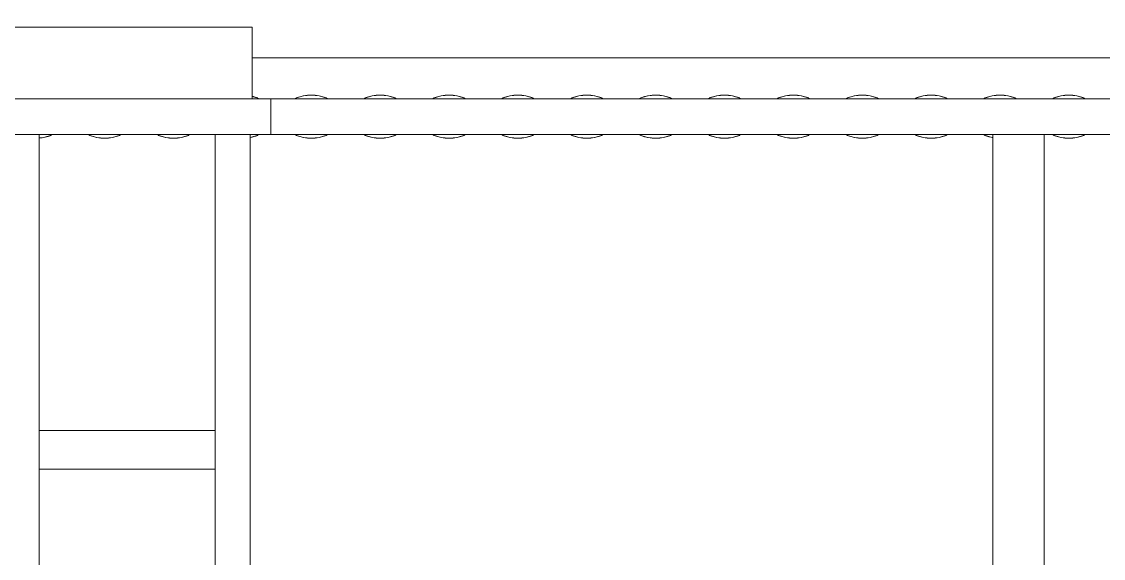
# Model space of a CAD drawing. Header units: centimetres. Extents: x -13467 to 3766, y -437 to 1921.
# Drawn here: x -4009.6 to -3858.8, y 119.9 to 194.7 of the extents above; entities that cross this region are included whole.
import ezdxf

# ---------------------------------------------------------------- set-up
doc = ezdxf.new("R2010")
doc.units = ezdxf.units.CM
doc.layers.add('M-EQPM', color=7, linetype='Continuous', lineweight=9)

# ---------------------------------------------------------------- blocks, each defined once
blk = doc.blocks.new('EQ-04-003 - EQ-04-003_dwg_Agrupar_512-1535238-Sección 1-2')
at = {"layer": 'M-EQPM', "color": 253, "true_color": 0x999999}
for p, q in [((-3426.09, 194), (-3469.68, 194)), ((-3469.68, 194), (-3469.68, 184)), ((-3469.68, 184), (-3469.68, 194)), ((-3426.09, 194), (-3469.68, 194)), ((-3469.68, 184), (-3469.68, 194)), ((-3426.09, 194), (-3426.09, 184)), ((-3426.09, 194), (-3426.09, 184))]:
    blk.add_line(p, q, dxfattribs=at)
at = {"layer": 'M-EQPM', "color": 253, "true_color": 0x999999, "flags": 128}
blk.add_lwpolyline([(-3469.68, 194), (-3426.09, 194), (-3426.09, 184)], dxfattribs=at)
blk = doc.blocks.new('EQ-04-003 - EQ-04-003_dwg_Agrupar_939-1535239-Sección 1-2')
at = {"layer": 'M-EQPM', "color": 251, "true_color": 0x666666}
for p, q in [((-3469.43, 234), (-3469.52, 234)), ((-3469.43, 234), (-3469.52, 234)), ((-3469.52, 234), (-3469.52, 194)), ((-3469.52, 234), (-3469.52, 194)), ((-3469.52, 194), (-3469.52, 234)), ((-3469.43, 234), (-3469.14, 234)), ((-3469.43, 234), (-3469.43, 194)), ((-3469.43, 234), (-3469.43, 194)), ((-3469.43, 194), (-3469.43, 234)), ((-3469.14, 234), (-3468.79, 234)), ((-3469.14, 234), (-3469.14, 194)), ((-3469.14, 234), (-3469.14, 194)), ((-3469.14, 194), (-3469.14, 234)), ((-3468.69, 234), (-3468.69, 194)), ((-3468.69, 234), (-3468.69, 194)), ((-3468.69, 194), (-3468.69, 234)), ((-3468.11, 234), (-3468.11, 194)), ((-3468.11, 234), (-3468.11, 194)), ((-3468.11, 194), (-3468.11, 234)), ((-3467.43, 234), (-3467.43, 194)), ((-3467.43, 234), (-3467.43, 194)), ((-3467.43, 194), (-3467.43, 234)), ((-3466.69, 234), (-3466.69, 194)), ((-3466.69, 234), (-3466.69, 194)), ((-3466.69, 194), (-3466.69, 234)), ((-3465.96, 234), (-3465.96, 194)), ((-3465.96, 234), (-3465.96, 194)), ((-3465.96, 194), (-3465.96, 234)), ((-3465.28, 234), (-3465.28, 194)), ((-3465.28, 234), (-3465.28, 194)), ((-3465.28, 194), (-3465.28, 234)), ((-3464.69, 234), (-3464.69, 194)), ((-3464.69, 234), (-3464.69, 194)), ((-3464.69, 194), (-3464.69, 234)), ((-3464.6, 234), (-3464.25, 234)), ((-3464.25, 234), (-3463.96, 234)), ((-3464.25, 234), (-3464.25, 194)), ((-3464.25, 234), (-3464.25, 194)), ((-3464.25, 194), (-3464.25, 234)), ((-3463.96, 234), (-3463.87, 234)), ((-3463.96, 234), (-3463.87, 234)), ((-3463.96, 234), (-3463.96, 194)), ((-3463.96, 234), (-3463.96, 194)), ((-3463.96, 194), (-3463.96, 234)), ((-3463.87, 234), (-3463.87, 194)), ((-3463.87, 234), (-3463.87, 194)), ((-3463.87, 194), (-3463.87, 234))]:
    blk.add_line(p, q, dxfattribs=at)
blk = doc.blocks.new('EQ-04-003 - EQ-04-003_dwg_Agrupar_511-1535240-Sección 1-2')
at = {"layer": 'M-EQPM', "color": 253, "true_color": 0x999999}
for p, q in [((-3464.6, 251), (-3468.79, 251)), ((-3468.79, 251), (-3468.79, 234)), ((-3464.6, 251), (-3468.79, 251)), ((-3468.79, 234), (-3468.79, 251)), ((-3464.6, 251), (-3464.6, 234)), ((-3464.6, 251), (-3464.6, 234)), ((-3464.6, 234), (-3468.79, 234)), ((-3466.69, 234), (-3468.79, 234)), ((-3464.6, 234), (-3466.69, 234))]:
    blk.add_line(p, q, dxfattribs=at)
at = {"layer": 'M-EQPM', "color": 253, "true_color": 0x999999, "flags": 128}
for points in [[(-3468.79, 251), (-3464.6, 251), (-3464.6, 234), (-3466.69, 234)], [(-3466.69, 234), (-3468.79, 234), (-3468.79, 251)]]:
    blk.add_lwpolyline(points, dxfattribs=at)
blk = doc.blocks.new('EQ-04-003 - EQ-04-003_dwg_Agrupar_506-1535241-Sección 1-2')
for name in ['EQ-04-003 - EQ-04-003_dwg_Agrupar_511-1535240-Sección 1-2', 'EQ-04-003 - EQ-04-003_dwg_Agrupar_939-1535239-Sección 1-2', 'EQ-04-003 - EQ-04-003_dwg_Agrupar_512-1535238-Sección 1-2']:
    blk.add_blockref(name, (0, 0))
blk = doc.blocks.new('EQ-04-003 - EQ-04-003_dwg_Agrupar_546-1535242-Sección 1-2')
at = {"layer": 'M-EQPM', "color": 136, "true_color": 0x007f7f}
for p, q in [((-3476.21, 179), (-3476.21, 184)), ((-3476.21, 184), (-3423.47, 184)), ((-3476.21, 179), (-3476.21, 184)), ((-3423.47, 184), (-3476.21, 184)), ((-3423.47, 179), (-3423.47, 184)), ((-3423.47, 184), (-3423.47, 179)), ((-3423.47, 179), (-3476.21, 179)), ((-3476.21, 179), (-3423.47, 179))]:
    blk.add_line(p, q, dxfattribs=at)
at = {"layer": 'M-EQPM', "color": 136, "true_color": 0x007f7f, "flags": 128}
blk.add_lwpolyline([(-3476.21, 184), (-3476.21, 179), (-3423.47, 179), (-3423.47, 184)], close=True, dxfattribs=at)
blk = doc.blocks.new('EQ-04-003 - EQ-04-003_dwg_Agrupar_982-1535243-Sección 1-2')
at = {"layer": 'M-EQPM', "color": 251, "true_color": 0x666666}
for p, q in [((-3455.77, 179), (-3460.65, 179)), ((-3460.65, 179), (-3460.65, 94)), ((-3460.65, 179), (-3460.65, 94)), ((-3455.77, 179), (-3460.65, 179)), ((-3455.77, 179), (-3455.77, 94)), ((-3455.77, 179), (-3455.77, 94)), ((-3460.65, 94), (-3455.77, 94)), ((-3460.65, 94), (-3455.77, 94))]:
    blk.add_line(p, q, dxfattribs=at)
at = {"layer": 'M-EQPM', "color": 251, "true_color": 0x666666, "flags": 128}
blk.add_lwpolyline([(-3460.65, 179), (-3460.65, 94), (-3455.77, 94), (-3455.77, 179)], close=True, dxfattribs=at)
blk = doc.blocks.new('EQ-04-003 - EQ-04-003_dwg_Agrupar_982-1535244-Sección 1-2')
at = {"layer": 'M-EQPM', "color": 251, "true_color": 0x666666}
for p, q in [((-3431.26, 137.74), (-3455.77, 137.74)), ((-3455.77, 137.74), (-3455.77, 132.34)), ((-3431.26, 137.74), (-3455.77, 137.74)), ((-3455.77, 137.74), (-3455.77, 132.34)), ((-3431.26, 132.34), (-3431.26, 137.74)), ((-3431.26, 132.34), (-3431.26, 137.74)), ((-3431.26, 132.34), (-3455.77, 132.34)), ((-3431.26, 132.34), (-3455.77, 132.34))]:
    blk.add_line(p, q, dxfattribs=at)
at = {"layer": 'M-EQPM', "color": 251, "true_color": 0x666666, "flags": 128}
blk.add_lwpolyline([(-3431.26, 137.74), (-3455.77, 137.74), (-3455.77, 132.34), (-3431.26, 132.34)], close=True, dxfattribs=at)
blk = doc.blocks.new('EQ-04-003 - EQ-04-003_dwg_Agrupar_590-1535245-Sección 1-2')
at = {"layer": 'M-EQPM', "color": 251, "true_color": 0x666666}
for p, q in [((-3426.38, 179), (-3431.26, 179)), ((-3431.26, 179), (-3431.26, 94)), ((-3431.26, 179), (-3431.26, 94)), ((-3426.38, 179), (-3431.26, 179)), ((-3426.38, 179), (-3426.38, 94)), ((-3426.38, 179), (-3426.38, 94)), ((-3431.26, 94), (-3426.38, 94)), ((-3431.26, 94), (-3426.38, 94))]:
    blk.add_line(p, q, dxfattribs=at)
at = {"layer": 'M-EQPM', "color": 251, "true_color": 0x666666, "flags": 128}
blk.add_lwpolyline([(-3431.26, 179), (-3431.26, 94), (-3426.38, 94), (-3426.38, 179)], close=True, dxfattribs=at)
blk = doc.blocks.new('EQ-04-003 - EQ-04-003_dwg_Agrupar_516-1535246-Sección 1-2')
for name in ['EQ-04-003 - EQ-04-003_dwg_Agrupar_982-1535243-Sección 1-2', 'EQ-04-003 - EQ-04-003_dwg_Agrupar_590-1535245-Sección 1-2', 'EQ-04-003 - EQ-04-003_dwg_Agrupar_982-1535244-Sección 1-2']:
    blk.add_blockref(name, (0, 0))
blk = doc.blocks.new('EQ-04-003 - EQ-04-003_dwg_Agrupar_555-1535251-Sección 1-2')
for name in ['EQ-04-003 - EQ-04-003_dwg_Agrupar_546-1535242-Sección 1-2', 'EQ-04-003 - EQ-04-003_dwg_Agrupar_516-1535246-Sección 1-2']:
    blk.add_blockref(name, (0, 0))
blk = doc.blocks.new('EQ-04-003 - EQ-04-003_dwg-1535237-Sección 1-2')
for name in ['EQ-04-003 - EQ-04-003_dwg_Agrupar_506-1535241-Sección 1-2', 'EQ-04-003 - EQ-04-003_dwg_Agrupar_555-1535251-Sección 1-2']:
    blk.add_blockref(name, (0, 0))
blk = doc.blocks.new('EQ-04-003 - EQ-04-003-1535254-Sección 1-2')
blk.add_blockref('EQ-04-003 - EQ-04-003_dwg-1535237-Sección 1-2', (0, 0))
blk = doc.blocks.new('EQ-04-008 - EQ-04-008_dwg_Agrupar_1737-1540614-Sección 1-2')
at = {"layer": 'M-EQPM', "color": 251, "true_color": 0x666666}
for p, q in [((-3324.22, 184), (-3324.04, 184.1)), ((-3323, 184.4), (-3324.04, 184.1)), ((-3321.89, 184.5), (-3323, 184.4)), ((-3320.78, 184.4), (-3321.89, 184.5)), ((-3320.78, 184.4), (-3319.74, 184.1)), ((-3319.56, 184), (-3319.74, 184.1)), ((-3324.04, 178.9), (-3324.22, 179)), ((-3323, 178.6), (-3324.04, 178.9))]:
    blk.add_line(p, q, dxfattribs=at)
for start_param, end_param in [(1.053022, 2.088571), (1.053022, 2.088571), (1.053022, 2.088571), (1.053022, 2.088571), (1.053022, 2.088571), (1.053022, 2.088571), (1.053022, 2.088571), (1.053022, 2.088571), (1.053022, 2.088571), (1.053022, 2.088571), (1.053022, 2.088571), (1.053022, 2.088571), (1.053022, 2.088571), (1.053022, 2.088571), (1.053022, 2.088571), (1.053022, 2.088571), (1.053022, 2.088571), (1.053022, 2.088571), (1.053022, 2.088571), (1.053022, 2.088571), (1.053022, 2.088571), (1.053022, 2.088571), (1.053022, 2.088571), (1.053022, 2.088571), (1.053022, 2.088571), (4.194614, 4.475172), (4.194614, 4.475172), (4.194614, 4.475172), (4.194614, 4.475172), (4.194614, 4.475172), (4.194614, 4.475172), (4.194614, 4.475172), (4.194614, 4.475172), (4.194614, 4.475172), (4.194614, 4.475172), (4.194614, 4.475172), (4.194614, 4.475172), (4.194614, 4.475172), (4.194614, 4.475172), (4.194614, 4.475172), (4.194614, 4.475172), (4.194614, 4.475172), (4.194614, 4.475172), (4.194614, 4.475172), (4.194614, 4.475172), (4.194614, 4.475172), (4.194614, 4.475172), (4.194614, 4.475172), (4.194614, 4.475172), (4.194614, 4.475172)]:
    blk.add_ellipse((-3321.89, 181.5), major_axis=(4.3, 0), ratio=0.69819, start_param=start_param, end_param=end_param, dxfattribs=at)
blk = doc.blocks.new('EQ-04-008 - EQ-04-008_dwg_Agrupar_1737-1540615-Sección 1-2')
at = {"layer": 'M-EQPM', "color": 251, "true_color": 0x666666}
for p, q in [((-3333.82, 184), (-3333.64, 184.1)), ((-3332.6, 184.4), (-3333.64, 184.1)), ((-3331.49, 184.5), (-3332.6, 184.4)), ((-3330.38, 184.4), (-3331.49, 184.5)), ((-3330.38, 184.4), (-3329.34, 184.1)), ((-3329.16, 184), (-3329.34, 184.1)), ((-3333.64, 178.9), (-3333.82, 179)), ((-3332.6, 178.6), (-3333.64, 178.9)), ((-3331.49, 178.5), (-3332.6, 178.6)), ((-3330.38, 178.6), (-3331.49, 178.5)), ((-3329.34, 178.9), (-3330.38, 178.6)), ((-3329.34, 178.9), (-3329.16, 179))]:
    blk.add_line(p, q, dxfattribs=at)
for start_param, end_param in [(1.053022, 2.088571), (1.053022, 2.088571), (1.053022, 2.088571), (1.053022, 2.088571), (1.053022, 2.088571), (1.053022, 2.088571), (1.053022, 2.088571), (1.053022, 2.088571), (1.053022, 2.088571), (1.053022, 2.088571), (1.053022, 2.088571), (1.053022, 2.088571), (1.053022, 2.088571), (1.053022, 2.088571), (1.053022, 2.088571), (1.053022, 2.088571), (1.053022, 2.088571), (1.053022, 2.088571), (1.053022, 2.088571), (1.053022, 2.088571), (1.053022, 2.088571), (1.053022, 2.088571), (1.053022, 2.088571), (1.053022, 2.088571), (1.053022, 2.088571), (4.194614, 5.230164), (4.194614, 5.230164), (4.194614, 5.230164), (4.194614, 5.230164), (4.194614, 5.230164), (4.194614, 5.230164), (4.194614, 5.230164), (4.194614, 5.230164), (4.194614, 5.230164), (4.194614, 5.230164), (4.194614, 5.230164), (4.194614, 5.230164), (4.194614, 5.230164), (4.194614, 5.230164), (4.194614, 5.230164), (4.194614, 5.230164), (4.194614, 5.230164), (4.194614, 5.230164), (4.194614, 5.230164), (4.194614, 5.230164), (4.194614, 5.230164), (4.194614, 5.230164), (4.194614, 5.230164), (4.194614, 5.230164), (4.194614, 5.230164)]:
    blk.add_ellipse((-3331.49, 181.5), major_axis=(4.3, 0), ratio=0.69819, start_param=start_param, end_param=end_param, dxfattribs=at)
blk = doc.blocks.new('EQ-04-008 - EQ-04-008_dwg_Agrupar_528-1540616-Sección 1-2')
at = {"layer": 'M-EQPM', "color": 251, "true_color": 0x666666}
for p, q in [((-3157.83, 184), (-3423.47, 184)), ((-3157.83, 184), (-3423.47, 184)), ((-3423.47, 179), (-3157.83, 179)), ((-3423.47, 179), (-3157.83, 179))]:
    blk.add_line(p, q, dxfattribs=at)
at = {"layer": 'M-EQPM', "color": 251, "true_color": 0x666666, "flags": 128}
blk.add_lwpolyline([(-3423.47, 179), (-3157.83, 179), (-3157.83, 184), (-3423.47, 184)], dxfattribs=at)
blk = doc.blocks.new('EQ-04-008 - EQ-04-008_dwg_Agrupar_1737-1540617-Sección 1-2')
at = {"layer": 'M-EQPM', "color": 251, "true_color": 0x666666}
for p, q in [((-3343.42, 184), (-3343.23, 184.1)), ((-3342.2, 184.4), (-3343.23, 184.1)), ((-3341.08, 184.5), (-3342.2, 184.4)), ((-3339.97, 184.4), (-3341.08, 184.5)), ((-3339.97, 184.4), (-3338.94, 184.1)), ((-3338.75, 184), (-3338.94, 184.1)), ((-3343.23, 178.9), (-3343.42, 179)), ((-3342.2, 178.6), (-3343.23, 178.9)), ((-3341.08, 178.5), (-3342.2, 178.6)), ((-3339.97, 178.6), (-3341.08, 178.5)), ((-3338.94, 178.9), (-3339.97, 178.6)), ((-3338.94, 178.9), (-3338.75, 179))]:
    blk.add_line(p, q, dxfattribs=at)
for start_param, end_param in [(1.053022, 2.088571), (1.053022, 2.088571), (1.053022, 2.088571), (1.053022, 2.088571), (1.053022, 2.088571), (1.053022, 2.088571), (1.053022, 2.088571), (1.053022, 2.088571), (1.053022, 2.088571), (1.053022, 2.088571), (1.053022, 2.088571), (1.053022, 2.088571), (1.053022, 2.088571), (1.053022, 2.088571), (1.053022, 2.088571), (1.053022, 2.088571), (1.053022, 2.088571), (1.053022, 2.088571), (1.053022, 2.088571), (1.053022, 2.088571), (1.053022, 2.088571), (1.053022, 2.088571), (1.053022, 2.088571), (1.053022, 2.088571), (1.053022, 2.088571), (4.194614, 5.230164), (4.194614, 5.230164), (4.194614, 5.230164), (4.194614, 5.230164), (4.194614, 5.230164), (4.194614, 5.230164), (4.194614, 5.230164), (4.194614, 5.230164), (4.194614, 5.230164), (4.194614, 5.230164), (4.194614, 5.230164), (4.194614, 5.230164), (4.194614, 5.230164), (4.194614, 5.230164), (4.194614, 5.230164), (4.194614, 5.230164), (4.194614, 5.230164), (4.194614, 5.230164), (4.194614, 5.230164), (4.194614, 5.230164), (4.194614, 5.230164), (4.194614, 5.230164), (4.194614, 5.230164), (4.194614, 5.230164), (4.194614, 5.230164)]:
    blk.add_ellipse((-3341.08, 181.5), major_axis=(4.3, 0), ratio=0.69819, start_param=start_param, end_param=end_param, dxfattribs=at)
blk = doc.blocks.new('EQ-04-008 - EQ-04-008_dwg_Agrupar_1737-1540621-Sección 1-2')
at = {"layer": 'M-EQPM', "color": 251, "true_color": 0x666666}
for p, q in [((-3381.8, 184), (-3381.62, 184.1)), ((-3380.58, 184.4), (-3381.62, 184.1)), ((-3379.47, 184.5), (-3380.58, 184.4)), ((-3378.36, 184.4), (-3379.47, 184.5)), ((-3378.36, 184.4), (-3377.32, 184.1)), ((-3377.14, 184), (-3377.32, 184.1)), ((-3381.62, 178.9), (-3381.8, 179)), ((-3380.58, 178.6), (-3381.62, 178.9)), ((-3379.47, 178.5), (-3380.58, 178.6)), ((-3378.36, 178.6), (-3379.47, 178.5)), ((-3377.32, 178.9), (-3378.36, 178.6)), ((-3377.32, 178.9), (-3377.14, 179))]:
    blk.add_line(p, q, dxfattribs=at)
for start_param, end_param in [(1.053022, 2.088571), (1.053022, 2.088571), (1.053022, 2.088571), (1.053022, 2.088571), (1.053022, 2.088571), (1.053022, 2.088571), (1.053022, 2.088571), (1.053022, 2.088571), (1.053022, 2.088571), (1.053022, 2.088571), (1.053022, 2.088571), (1.053022, 2.088571), (1.053022, 2.088571), (1.053022, 2.088571), (1.053022, 2.088571), (1.053022, 2.088571), (1.053022, 2.088571), (1.053022, 2.088571), (1.053022, 2.088571), (1.053022, 2.088571), (1.053022, 2.088571), (1.053022, 2.088571), (1.053022, 2.088571), (1.053022, 2.088571), (1.053022, 2.088571), (4.194614, 5.230164), (4.194614, 5.230164), (4.194614, 5.230164), (4.194614, 5.230164), (4.194614, 5.230164), (4.194614, 5.230164), (4.194614, 5.230164), (4.194614, 5.230164), (4.194614, 5.230164), (4.194614, 5.230164), (4.194614, 5.230164), (4.194614, 5.230164), (4.194614, 5.230164), (4.194614, 5.230164), (4.194614, 5.230164), (4.194614, 5.230164), (4.194614, 5.230164), (4.194614, 5.230164), (4.194614, 5.230164), (4.194614, 5.230164), (4.194614, 5.230164), (4.194614, 5.230164), (4.194614, 5.230164), (4.194614, 5.230164), (4.194614, 5.230164)]:
    blk.add_ellipse((-3379.47, 181.5), major_axis=(4.3, 0), ratio=0.69819, start_param=start_param, end_param=end_param, dxfattribs=at)
blk = doc.blocks.new('EQ-04-008 - EQ-04-008_dwg_Agrupar_1737-1540626-Sección 1-2')
at = {"layer": 'M-EQPM', "color": 251, "true_color": 0x666666}
for p, q in [((-3410.59, 184), (-3410.41, 184.1)), ((-3409.37, 184.4), (-3410.41, 184.1)), ((-3408.26, 184.5), (-3409.37, 184.4)), ((-3407.15, 184.4), (-3408.26, 184.5)), ((-3407.15, 184.4), (-3406.11, 184.1)), ((-3405.93, 184), (-3406.11, 184.1)), ((-3410.41, 178.9), (-3410.59, 179)), ((-3409.37, 178.6), (-3410.41, 178.9)), ((-3408.26, 178.5), (-3409.37, 178.6)), ((-3407.15, 178.6), (-3408.26, 178.5)), ((-3406.11, 178.9), (-3407.15, 178.6)), ((-3406.11, 178.9), (-3405.93, 179))]:
    blk.add_line(p, q, dxfattribs=at)
for start_param, end_param in [(1.053022, 2.088571), (1.053022, 2.088571), (1.053022, 2.088571), (1.053022, 2.088571), (1.053022, 2.088571), (1.053022, 2.088571), (1.053022, 2.088571), (1.053022, 2.088571), (1.053022, 2.088571), (1.053022, 2.088571), (1.053022, 2.088571), (1.053022, 2.088571), (1.053022, 2.088571), (1.053022, 2.088571), (1.053022, 2.088571), (1.053022, 2.088571), (1.053022, 2.088571), (1.053022, 2.088571), (1.053022, 2.088571), (1.053022, 2.088571), (1.053022, 2.088571), (1.053022, 2.088571), (1.053022, 2.088571), (1.053022, 2.088571), (1.053022, 2.088571), (4.194614, 5.230164), (4.194614, 5.230164), (4.194614, 5.230164), (4.194614, 5.230164), (4.194614, 5.230164), (4.194614, 5.230164), (4.194614, 5.230164), (4.194614, 5.230164), (4.194614, 5.230164), (4.194614, 5.230164), (4.194614, 5.230164), (4.194614, 5.230164), (4.194614, 5.230164), (4.194614, 5.230164), (4.194614, 5.230164), (4.194614, 5.230164), (4.194614, 5.230164), (4.194614, 5.230164), (4.194614, 5.230164), (4.194614, 5.230164), (4.194614, 5.230164), (4.194614, 5.230164), (4.194614, 5.230164), (4.194614, 5.230164), (4.194614, 5.230164)]:
    blk.add_ellipse((-3408.26, 181.5), major_axis=(4.3, 0), ratio=0.69819, start_param=start_param, end_param=end_param, dxfattribs=at)
blk = doc.blocks.new('EQ-04-008 - EQ-04-008_dwg_Agrupar_1737-1540627-Sección 1-2')
at = {"layer": 'M-EQPM', "color": 251, "true_color": 0x666666}
for p, q in [((-3455.13, 178.6), (-3455.77, 178.54)), ((-3454.09, 178.9), (-3455.13, 178.6)), ((-3454.09, 178.9), (-3453.91, 179))]:
    blk.add_line(p, q, dxfattribs=at)
blk.add_ellipse((-3456.24, 181.5), major_axis=(4.3, 0), ratio=0.69819, start_param=4.822651, end_param=5.230164, dxfattribs=at)
blk.add_ellipse((-3456.24, 181.5), major_axis=(4.3, 0), ratio=0.69819, start_param=4.822651, end_param=5.230164, dxfattribs=at)
blk.add_ellipse((-3456.24, 181.5), major_axis=(4.3, 0), ratio=0.69819, start_param=4.822651, end_param=5.230164, dxfattribs=at)
blk.add_ellipse((-3456.24, 181.5), major_axis=(4.3, 0), ratio=0.69819, start_param=4.822651, end_param=5.230164, dxfattribs=at)
blk.add_ellipse((-3456.24, 181.5), major_axis=(4.3, 0), ratio=0.69819, start_param=4.822651, end_param=5.230164, dxfattribs=at)
blk.add_ellipse((-3456.24, 181.5), major_axis=(4.3, 0), ratio=0.69819, start_param=4.822651, end_param=5.230164, dxfattribs=at)
blk.add_ellipse((-3456.24, 181.5), major_axis=(4.3, 0), ratio=0.69819, start_param=4.822651, end_param=5.230164, dxfattribs=at)
blk.add_ellipse((-3456.24, 181.5), major_axis=(4.3, 0), ratio=0.69819, start_param=4.822651, end_param=5.230164, dxfattribs=at)
blk.add_ellipse((-3456.24, 181.5), major_axis=(4.3, 0), ratio=0.69819, start_param=4.822651, end_param=5.230164, dxfattribs=at)
blk.add_ellipse((-3456.24, 181.5), major_axis=(4.3, 0), ratio=0.69819, start_param=4.822651, end_param=5.230164, dxfattribs=at)
blk.add_ellipse((-3456.24, 181.5), major_axis=(4.3, 0), ratio=0.69819, start_param=4.822651, end_param=5.230164, dxfattribs=at)
blk.add_ellipse((-3456.24, 181.5), major_axis=(4.3, 0), ratio=0.69819, start_param=4.822651, end_param=5.230164, dxfattribs=at)
blk.add_ellipse((-3456.24, 181.5), major_axis=(4.3, 0), ratio=0.69819, start_param=4.822651, end_param=5.230164, dxfattribs=at)
blk.add_ellipse((-3456.24, 181.5), major_axis=(4.3, 0), ratio=0.69819, start_param=4.822651, end_param=5.230164, dxfattribs=at)
blk.add_ellipse((-3456.24, 181.5), major_axis=(4.3, 0), ratio=0.69819, start_param=4.822651, end_param=5.230164, dxfattribs=at)
blk.add_ellipse((-3456.24, 181.5), major_axis=(4.3, 0), ratio=0.69819, start_param=4.822651, end_param=5.230164, dxfattribs=at)
blk.add_ellipse((-3456.24, 181.5), major_axis=(4.3, 0), ratio=0.69819, start_param=4.822651, end_param=5.230164, dxfattribs=at)
blk.add_ellipse((-3456.24, 181.5), major_axis=(4.3, 0), ratio=0.69819, start_param=4.822651, end_param=5.230164, dxfattribs=at)
blk.add_ellipse((-3456.24, 181.5), major_axis=(4.3, 0), ratio=0.69819, start_param=4.822651, end_param=5.230164, dxfattribs=at)
blk.add_ellipse((-3456.24, 181.5), major_axis=(4.3, 0), ratio=0.69819, start_param=4.822651, end_param=5.230164, dxfattribs=at)
blk.add_ellipse((-3456.24, 181.5), major_axis=(4.3, 0), ratio=0.69819, start_param=4.822651, end_param=5.230164, dxfattribs=at)
blk.add_ellipse((-3456.24, 181.5), major_axis=(4.3, 0), ratio=0.69819, start_param=4.822651, end_param=5.230164, dxfattribs=at)
blk.add_ellipse((-3456.24, 181.5), major_axis=(4.3, 0), ratio=0.69819, start_param=4.822651, end_param=5.230164, dxfattribs=at)
blk.add_ellipse((-3456.24, 181.5), major_axis=(4.3, 0), ratio=0.69819, start_param=4.822651, end_param=5.230164, dxfattribs=at)
blk.add_ellipse((-3456.24, 181.5), major_axis=(4.3, 0), ratio=0.69819, start_param=4.822651, end_param=5.230164, dxfattribs=at)
blk = doc.blocks.new('EQ-04-008 - EQ-04-008_dwg_Agrupar_1737-1540633-Sección 1-2')
at = {"layer": 'M-EQPM', "color": 251, "true_color": 0x666666}
for p, q in [((-3439.2, 178.9), (-3439.38, 179)), ((-3438.16, 178.6), (-3439.2, 178.9)), ((-3437.05, 178.5), (-3438.16, 178.6)), ((-3435.94, 178.6), (-3437.05, 178.5)), ((-3434.9, 178.9), (-3435.94, 178.6)), ((-3434.9, 178.9), (-3434.72, 179))]:
    blk.add_line(p, q, dxfattribs=at)
blk.add_ellipse((-3437.05, 181.5), major_axis=(4.3, 0), ratio=0.69819, start_param=4.194614, end_param=5.230164, dxfattribs=at)
blk.add_ellipse((-3437.05, 181.5), major_axis=(4.3, 0), ratio=0.69819, start_param=4.194614, end_param=5.230164, dxfattribs=at)
blk.add_ellipse((-3437.05, 181.5), major_axis=(4.3, 0), ratio=0.69819, start_param=4.194614, end_param=5.230164, dxfattribs=at)
blk.add_ellipse((-3437.05, 181.5), major_axis=(4.3, 0), ratio=0.69819, start_param=4.194614, end_param=5.230164, dxfattribs=at)
blk.add_ellipse((-3437.05, 181.5), major_axis=(4.3, 0), ratio=0.69819, start_param=4.194614, end_param=5.230164, dxfattribs=at)
blk.add_ellipse((-3437.05, 181.5), major_axis=(4.3, 0), ratio=0.69819, start_param=4.194614, end_param=5.230164, dxfattribs=at)
blk.add_ellipse((-3437.05, 181.5), major_axis=(4.3, 0), ratio=0.69819, start_param=4.194614, end_param=5.230164, dxfattribs=at)
blk.add_ellipse((-3437.05, 181.5), major_axis=(4.3, 0), ratio=0.69819, start_param=4.194614, end_param=5.230164, dxfattribs=at)
blk.add_ellipse((-3437.05, 181.5), major_axis=(4.3, 0), ratio=0.69819, start_param=4.194614, end_param=5.230164, dxfattribs=at)
blk.add_ellipse((-3437.05, 181.5), major_axis=(4.3, 0), ratio=0.69819, start_param=4.194614, end_param=5.230164, dxfattribs=at)
blk.add_ellipse((-3437.05, 181.5), major_axis=(4.3, 0), ratio=0.69819, start_param=4.194614, end_param=5.230164, dxfattribs=at)
blk.add_ellipse((-3437.05, 181.5), major_axis=(4.3, 0), ratio=0.69819, start_param=4.194614, end_param=5.230164, dxfattribs=at)
blk.add_ellipse((-3437.05, 181.5), major_axis=(4.3, 0), ratio=0.69819, start_param=4.194614, end_param=5.230164, dxfattribs=at)
blk.add_ellipse((-3437.05, 181.5), major_axis=(4.3, 0), ratio=0.69819, start_param=4.194614, end_param=5.230164, dxfattribs=at)
blk.add_ellipse((-3437.05, 181.5), major_axis=(4.3, 0), ratio=0.69819, start_param=4.194614, end_param=5.230164, dxfattribs=at)
blk.add_ellipse((-3437.05, 181.5), major_axis=(4.3, 0), ratio=0.69819, start_param=4.194614, end_param=5.230164, dxfattribs=at)
blk.add_ellipse((-3437.05, 181.5), major_axis=(4.3, 0), ratio=0.69819, start_param=4.194614, end_param=5.230164, dxfattribs=at)
blk.add_ellipse((-3437.05, 181.5), major_axis=(4.3, 0), ratio=0.69819, start_param=4.194614, end_param=5.230164, dxfattribs=at)
blk.add_ellipse((-3437.05, 181.5), major_axis=(4.3, 0), ratio=0.69819, start_param=4.194614, end_param=5.230164, dxfattribs=at)
blk.add_ellipse((-3437.05, 181.5), major_axis=(4.3, 0), ratio=0.69819, start_param=4.194614, end_param=5.230164, dxfattribs=at)
blk.add_ellipse((-3437.05, 181.5), major_axis=(4.3, 0), ratio=0.69819, start_param=4.194614, end_param=5.230164, dxfattribs=at)
blk.add_ellipse((-3437.05, 181.5), major_axis=(4.3, 0), ratio=0.69819, start_param=4.194614, end_param=5.230164, dxfattribs=at)
blk.add_ellipse((-3437.05, 181.5), major_axis=(4.3, 0), ratio=0.69819, start_param=4.194614, end_param=5.230164, dxfattribs=at)
blk.add_ellipse((-3437.05, 181.5), major_axis=(4.3, 0), ratio=0.69819, start_param=4.194614, end_param=5.230164, dxfattribs=at)
blk.add_ellipse((-3437.05, 181.5), major_axis=(4.3, 0), ratio=0.69819, start_param=4.194614, end_param=5.230164, dxfattribs=at)
blk = doc.blocks.new('EQ-04-008 - EQ-04-008_dwg_Agrupar_1737-1540635-Sección 1-2')
at = {"layer": 'M-EQPM', "color": 251, "true_color": 0x666666}
for p, q in [((-3362.61, 184), (-3362.43, 184.1)), ((-3361.39, 184.4), (-3362.43, 184.1)), ((-3360.28, 184.5), (-3361.39, 184.4)), ((-3359.17, 184.4), (-3360.28, 184.5)), ((-3359.17, 184.4), (-3358.13, 184.1)), ((-3357.95, 184), (-3358.13, 184.1)), ((-3362.43, 178.9), (-3362.61, 179)), ((-3361.39, 178.6), (-3362.43, 178.9)), ((-3360.28, 178.5), (-3361.39, 178.6)), ((-3359.17, 178.6), (-3360.28, 178.5)), ((-3358.13, 178.9), (-3359.17, 178.6)), ((-3358.13, 178.9), (-3357.95, 179))]:
    blk.add_line(p, q, dxfattribs=at)
for start_param, end_param in [(1.053022, 2.088571), (1.053022, 2.088571), (1.053022, 2.088571), (1.053022, 2.088571), (1.053022, 2.088571), (1.053022, 2.088571), (1.053022, 2.088571), (1.053022, 2.088571), (1.053022, 2.088571), (1.053022, 2.088571), (1.053022, 2.088571), (1.053022, 2.088571), (1.053022, 2.088571), (1.053022, 2.088571), (1.053022, 2.088571), (1.053022, 2.088571), (1.053022, 2.088571), (1.053022, 2.088571), (1.053022, 2.088571), (1.053022, 2.088571), (1.053022, 2.088571), (1.053022, 2.088571), (1.053022, 2.088571), (1.053022, 2.088571), (1.053022, 2.088571), (1.248067, 1.256637), (1.248067, 1.256637), (1.248067, 1.256637), (1.248067, 1.256637), (1.248067, 1.256637), (1.248067, 1.256637), (1.248067, 1.256637), (1.248067, 1.256637), (1.248067, 1.256637), (1.248067, 1.256637), (1.248067, 1.256637), (1.248067, 1.256637), (1.248067, 1.256637), (1.248067, 1.256637), (1.248067, 1.256637), (1.248067, 1.256637), (1.248067, 1.256637), (1.248067, 1.256637), (1.248067, 1.256637), (1.248067, 1.256637), (1.248067, 1.256637), (1.248067, 1.256637), (1.248067, 1.256637), (1.248067, 1.256637), (1.248067, 1.256637), (4.194614, 5.230164), (4.194614, 5.230164), (4.194614, 5.230164), (4.194614, 5.230164), (4.194614, 5.230164), (4.194614, 5.230164), (4.194614, 5.230164), (4.194614, 5.230164), (4.194614, 5.230164), (4.194614, 5.230164), (4.194614, 5.230164), (4.194614, 5.230164), (4.194614, 5.230164), (4.194614, 5.230164), (4.194614, 5.230164), (4.194614, 5.230164), (4.194614, 5.230164), (4.194614, 5.230164), (4.194614, 5.230164), (4.194614, 5.230164), (4.194614, 5.230164), (4.194614, 5.230164), (4.194614, 5.230164), (4.194614, 5.230164), (4.194614, 5.230164), (5.026548, 5.035119), (5.026548, 5.035119), (5.026548, 5.035119), (5.026548, 5.035119), (5.026548, 5.035119), (5.026548, 5.035119), (5.026548, 5.035119), (5.026548, 5.035119), (5.026548, 5.035119), (5.026548, 5.035119), (5.026548, 5.035119), (5.026548, 5.035119), (5.026548, 5.035119), (5.026548, 5.035119), (5.026548, 5.035119), (5.026548, 5.035119), (5.026548, 5.035119), (5.026548, 5.035119), (5.026548, 5.035119), (5.026548, 5.035119), (5.026548, 5.035119), (5.026548, 5.035119), (5.026548, 5.035119), (5.026548, 5.035119), (5.026548, 5.035119)]:
    blk.add_ellipse((-3360.28, 181.5), major_axis=(4.3, 0), ratio=0.69819, start_param=start_param, end_param=end_param, dxfattribs=at)
blk = doc.blocks.new('EQ-04-008 - EQ-04-008_dwg_Agrupar_1737-1540640-Sección 1-2')
at = {"layer": 'M-EQPM', "color": 251, "true_color": 0x666666}
for p, q in [((-3372.2, 184), (-3372.02, 184.1)), ((-3370.99, 184.4), (-3372.02, 184.1)), ((-3369.87, 184.5), (-3370.99, 184.4)), ((-3368.76, 184.4), (-3369.87, 184.5)), ((-3368.76, 184.4), (-3367.73, 184.1)), ((-3367.54, 184), (-3367.73, 184.1)), ((-3372.02, 178.9), (-3372.2, 179)), ((-3370.99, 178.6), (-3372.02, 178.9)), ((-3369.87, 178.5), (-3370.99, 178.6)), ((-3368.76, 178.6), (-3369.87, 178.5)), ((-3367.73, 178.9), (-3368.76, 178.6)), ((-3367.73, 178.9), (-3367.54, 179))]:
    blk.add_line(p, q, dxfattribs=at)
for start_param, end_param in [(1.053022, 2.071726), (1.053022, 2.071726), (1.053022, 2.071726), (1.053022, 2.071726), (1.053022, 2.071726), (1.053022, 2.071726), (1.053022, 2.071726), (1.053022, 2.071726), (1.053022, 2.071726), (1.053022, 2.071726), (1.053022, 2.071726), (1.053022, 2.071726), (1.053022, 2.071726), (1.053022, 2.071726), (1.053022, 2.071726), (1.053022, 2.071726), (1.053022, 2.071726), (1.053022, 2.071726), (1.053022, 2.071726), (1.053022, 2.071726), (1.053022, 2.071726), (1.053022, 2.071726), (1.053022, 2.071726), (1.053022, 2.071726), (1.053022, 2.071726), (4.211459, 5.230164), (4.211459, 5.230164), (4.211459, 5.230164), (4.211459, 5.230164), (4.211459, 5.230164), (4.211459, 5.230164), (4.211459, 5.230164), (4.211459, 5.230164), (4.211459, 5.230164), (4.211459, 5.230164), (4.211459, 5.230164), (4.211459, 5.230164), (4.211459, 5.230164), (4.211459, 5.230164), (4.211459, 5.230164), (4.211459, 5.230164), (4.211459, 5.230164), (4.211459, 5.230164), (4.211459, 5.230164), (4.211459, 5.230164), (4.211459, 5.230164), (4.211459, 5.230164), (4.211459, 5.230164), (4.211459, 5.230164), (4.211459, 5.230164)]:
    blk.add_ellipse((-3369.87, 181.5), major_axis=(4.3, 0), ratio=0.69819, start_param=start_param, end_param=end_param, dxfattribs=at)
blk = doc.blocks.new('EQ-04-008 - EQ-04-008_dwg_Agrupar_1737-1540641-Sección 1-2')
at = {"layer": 'M-EQPM', "color": 251, "true_color": 0x666666}
for p, q in [((-3426.09, 184.33), (-3425.3, 184.1)), ((-3425.12, 184), (-3425.3, 184.1)), ((-3425.3, 178.9), (-3426.34, 178.6)), ((-3425.3, 178.9), (-3425.12, 179))]:
    blk.add_line(p, q, dxfattribs=at)
for start_param, end_param in [(1.053022, 1.246255), (1.053022, 1.246255), (1.053022, 1.246255), (1.053022, 1.246255), (1.053022, 1.246255), (1.053022, 1.246255), (1.053022, 1.246255), (1.053022, 1.246255), (1.053022, 1.246255), (1.053022, 1.246255), (1.053022, 1.246255), (1.053022, 1.246255), (1.053022, 1.246255), (1.053022, 1.246255), (1.053022, 1.246255), (1.053022, 1.246255), (1.053022, 1.246255), (1.053022, 1.246255), (1.053022, 1.246255), (1.053022, 1.246255), (1.053022, 1.246255), (1.053022, 1.246255), (1.053022, 1.246255), (1.053022, 1.246255), (1.053022, 1.246255), (4.965549, 5.230164), (4.965549, 5.230164), (4.965549, 5.230164), (4.965549, 5.230164), (4.965549, 5.230164), (4.965549, 5.230164), (4.965549, 5.230164), (4.965549, 5.230164), (4.965549, 5.230164), (4.965549, 5.230164), (4.965549, 5.230164), (4.965549, 5.230164), (4.965549, 5.230164), (4.965549, 5.230164), (4.965549, 5.230164), (4.965549, 5.230164), (4.965549, 5.230164), (4.965549, 5.230164), (4.965549, 5.230164), (4.965549, 5.230164), (4.965549, 5.230164), (4.965549, 5.230164), (4.965549, 5.230164), (4.965549, 5.230164), (4.965549, 5.230164)]:
    blk.add_ellipse((-3427.45, 181.5), major_axis=(4.3, 0), ratio=0.69819, start_param=start_param, end_param=end_param, dxfattribs=at)
blk = doc.blocks.new('EQ-04-008 - EQ-04-008_dwg_Agrupar_1737-1540644-Sección 1-2')
at = {"layer": 'M-EQPM', "color": 251, "true_color": 0x666666}
for p, q in [((-3391.4, 184), (-3391.21, 184.1)), ((-3390.18, 184.4), (-3391.21, 184.1)), ((-3389.07, 184.5), (-3390.18, 184.4)), ((-3387.95, 184.4), (-3389.07, 184.5)), ((-3387.95, 184.4), (-3386.92, 184.1)), ((-3386.73, 184), (-3386.92, 184.1)), ((-3391.21, 178.9), (-3391.4, 179)), ((-3390.18, 178.6), (-3391.21, 178.9)), ((-3389.07, 178.5), (-3390.18, 178.6)), ((-3387.95, 178.6), (-3389.07, 178.5)), ((-3386.92, 178.9), (-3387.95, 178.6)), ((-3386.92, 178.9), (-3386.73, 179))]:
    blk.add_line(p, q, dxfattribs=at)
for start_param, end_param in [(1.053022, 2.088571), (1.053022, 2.088571), (1.053022, 2.088571), (1.053022, 2.088571), (1.053022, 2.088571), (1.053022, 2.088571), (1.053022, 2.088571), (1.053022, 2.088571), (1.053022, 2.088571), (1.053022, 2.088571), (1.053022, 2.088571), (1.053022, 2.088571), (1.053022, 2.088571), (1.053022, 2.088571), (1.053022, 2.088571), (1.053022, 2.088571), (1.053022, 2.088571), (1.053022, 2.088571), (1.053022, 2.088571), (1.053022, 2.088571), (1.053022, 2.088571), (1.053022, 2.088571), (1.053022, 2.088571), (1.053022, 2.088571), (1.053022, 2.088571), (4.194614, 5.230164), (4.194614, 5.230164), (4.194614, 5.230164), (4.194614, 5.230164), (4.194614, 5.230164), (4.194614, 5.230164), (4.194614, 5.230164), (4.194614, 5.230164), (4.194614, 5.230164), (4.194614, 5.230164), (4.194614, 5.230164), (4.194614, 5.230164), (4.194614, 5.230164), (4.194614, 5.230164), (4.194614, 5.230164), (4.194614, 5.230164), (4.194614, 5.230164), (4.194614, 5.230164), (4.194614, 5.230164), (4.194614, 5.230164), (4.194614, 5.230164), (4.194614, 5.230164), (4.194614, 5.230164), (4.194614, 5.230164), (4.194614, 5.230164)]:
    blk.add_ellipse((-3389.07, 181.5), major_axis=(4.3, 0), ratio=0.69819, start_param=start_param, end_param=end_param, dxfattribs=at)
blk = doc.blocks.new('EQ-04-008 - EQ-04-008_dwg_Agrupar_1737-1540646-Sección 1-2')
at = {"layer": 'M-EQPM', "color": 251, "true_color": 0x666666}
for p, q in [((-3400.99, 184), (-3400.81, 184.1)), ((-3399.77, 184.4), (-3400.81, 184.1)), ((-3398.66, 184.5), (-3399.77, 184.4)), ((-3397.55, 184.4), (-3398.66, 184.5)), ((-3397.55, 184.4), (-3396.51, 184.1)), ((-3396.33, 184), (-3396.51, 184.1)), ((-3400.81, 178.9), (-3400.99, 179)), ((-3399.77, 178.6), (-3400.81, 178.9)), ((-3398.66, 178.5), (-3399.77, 178.6)), ((-3397.55, 178.6), (-3398.66, 178.5)), ((-3396.51, 178.9), (-3397.55, 178.6)), ((-3396.51, 178.9), (-3396.33, 179))]:
    blk.add_line(p, q, dxfattribs=at)
for start_param, end_param in [(1.053022, 2.088571), (1.053022, 2.088571), (1.053022, 2.088571), (1.053022, 2.088571), (1.053022, 2.088571), (1.053022, 2.088571), (1.053022, 2.088571), (1.053022, 2.088571), (1.053022, 2.088571), (1.053022, 2.088571), (1.053022, 2.088571), (1.053022, 2.088571), (1.053022, 2.088571), (1.053022, 2.088571), (1.053022, 2.088571), (1.053022, 2.088571), (1.053022, 2.088571), (1.053022, 2.088571), (1.053022, 2.088571), (1.053022, 2.088571), (1.053022, 2.088571), (1.053022, 2.088571), (1.053022, 2.088571), (1.053022, 2.088571), (1.053022, 2.088571), (4.194614, 5.230164), (4.194614, 5.230164), (4.194614, 5.230164), (4.194614, 5.230164), (4.194614, 5.230164), (4.194614, 5.230164), (4.194614, 5.230164), (4.194614, 5.230164), (4.194614, 5.230164), (4.194614, 5.230164), (4.194614, 5.230164), (4.194614, 5.230164), (4.194614, 5.230164), (4.194614, 5.230164), (4.194614, 5.230164), (4.194614, 5.230164), (4.194614, 5.230164), (4.194614, 5.230164), (4.194614, 5.230164), (4.194614, 5.230164), (4.194614, 5.230164), (4.194614, 5.230164), (4.194614, 5.230164), (4.194614, 5.230164), (4.194614, 5.230164)]:
    blk.add_ellipse((-3398.66, 181.5), major_axis=(4.3, 0), ratio=0.69819, start_param=start_param, end_param=end_param, dxfattribs=at)
blk = doc.blocks.new('EQ-04-008 - EQ-04-008_dwg_Agrupar_1737-1540647-Sección 1-2')
at = {"layer": 'M-EQPM', "color": 251, "true_color": 0x666666}
for p, q in [((-3353.01, 184), (-3352.83, 184.1)), ((-3351.79, 184.4), (-3352.83, 184.1)), ((-3350.68, 184.5), (-3351.79, 184.4)), ((-3349.57, 184.4), (-3350.68, 184.5)), ((-3349.57, 184.4), (-3348.53, 184.1)), ((-3348.35, 184), (-3348.53, 184.1)), ((-3352.83, 178.9), (-3353.01, 179)), ((-3351.79, 178.6), (-3352.83, 178.9)), ((-3350.68, 178.5), (-3351.79, 178.6)), ((-3349.57, 178.6), (-3350.68, 178.5)), ((-3348.53, 178.9), (-3349.57, 178.6)), ((-3348.53, 178.9), (-3348.35, 179))]:
    blk.add_line(p, q, dxfattribs=at)
for start_param, end_param in [(1.053022, 2.088571), (1.053022, 2.088571), (1.053022, 2.088571), (1.053022, 2.088571), (1.053022, 2.088571), (1.053022, 2.088571), (1.053022, 2.088571), (1.053022, 2.088571), (1.053022, 2.088571), (1.053022, 2.088571), (1.053022, 2.088571), (1.053022, 2.088571), (1.053022, 2.088571), (1.053022, 2.088571), (1.053022, 2.088571), (1.053022, 2.088571), (1.053022, 2.088571), (1.053022, 2.088571), (1.053022, 2.088571), (1.053022, 2.088571), (1.053022, 2.088571), (1.053022, 2.088571), (1.053022, 2.088571), (1.053022, 2.088571), (1.053022, 2.088571), (4.194614, 5.230164), (4.194614, 5.230164), (4.194614, 5.230164), (4.194614, 5.230164), (4.194614, 5.230164), (4.194614, 5.230164), (4.194614, 5.230164), (4.194614, 5.230164), (4.194614, 5.230164), (4.194614, 5.230164), (4.194614, 5.230164), (4.194614, 5.230164), (4.194614, 5.230164), (4.194614, 5.230164), (4.194614, 5.230164), (4.194614, 5.230164), (4.194614, 5.230164), (4.194614, 5.230164), (4.194614, 5.230164), (4.194614, 5.230164), (4.194614, 5.230164), (4.194614, 5.230164), (4.194614, 5.230164), (4.194614, 5.230164), (4.194614, 5.230164)]:
    blk.add_ellipse((-3350.68, 181.5), major_axis=(4.3, 0), ratio=0.69819, start_param=start_param, end_param=end_param, dxfattribs=at)
blk = doc.blocks.new('EQ-04-008 - EQ-04-008_dwg_Agrupar_1737-1540648-Sección 1-2')
at = {"layer": 'M-EQPM', "color": 251, "true_color": 0x666666}
for p, q in [((-3420.19, 184), (-3420, 184.1)), ((-3418.97, 184.4), (-3420, 184.1)), ((-3417.85, 184.5), (-3418.97, 184.4)), ((-3416.74, 184.4), (-3417.85, 184.5)), ((-3416.74, 184.4), (-3415.71, 184.1)), ((-3415.52, 184), (-3415.71, 184.1)), ((-3420, 178.9), (-3420.19, 179)), ((-3418.97, 178.6), (-3420, 178.9)), ((-3417.85, 178.5), (-3418.97, 178.6)), ((-3416.74, 178.6), (-3417.85, 178.5)), ((-3415.71, 178.9), (-3416.74, 178.6)), ((-3415.71, 178.9), (-3415.52, 179))]:
    blk.add_line(p, q, dxfattribs=at)
for start_param, end_param in [(1.053022, 2.088571), (1.053022, 2.088571), (1.053022, 2.088571), (1.053022, 2.088571), (1.053022, 2.088571), (1.053022, 2.088571), (1.053022, 2.088571), (1.053022, 2.088571), (1.053022, 2.088571), (1.053022, 2.088571), (1.053022, 2.088571), (1.053022, 2.088571), (1.053022, 2.088571), (1.053022, 2.088571), (1.053022, 2.088571), (1.053022, 2.088571), (1.053022, 2.088571), (1.053022, 2.088571), (1.053022, 2.088571), (1.053022, 2.088571), (1.053022, 2.088571), (1.053022, 2.088571), (1.053022, 2.088571), (1.053022, 2.088571), (1.053022, 2.088571), (4.194614, 5.230164), (4.194614, 5.230164), (4.194614, 5.230164), (4.194614, 5.230164), (4.194614, 5.230164), (4.194614, 5.230164), (4.194614, 5.230164), (4.194614, 5.230164), (4.194614, 5.230164), (4.194614, 5.230164), (4.194614, 5.230164), (4.194614, 5.230164), (4.194614, 5.230164), (4.194614, 5.230164), (4.194614, 5.230164), (4.194614, 5.230164), (4.194614, 5.230164), (4.194614, 5.230164), (4.194614, 5.230164), (4.194614, 5.230164), (4.194614, 5.230164), (4.194614, 5.230164), (4.194614, 5.230164), (4.194614, 5.230164), (4.194614, 5.230164)]:
    blk.add_ellipse((-3417.85, 181.5), major_axis=(4.3, 0), ratio=0.69819, start_param=start_param, end_param=end_param, dxfattribs=at)
blk = doc.blocks.new('EQ-04-008 - EQ-04-008_dwg_Agrupar_1737-1540649-Sección 1-2')
at = {"layer": 'M-EQPM', "color": 251, "true_color": 0x666666}
for p, q in [((-3448.79, 178.9), (-3448.97, 179)), ((-3447.76, 178.6), (-3448.79, 178.9)), ((-3446.64, 178.5), (-3447.76, 178.6)), ((-3445.53, 178.6), (-3446.64, 178.5)), ((-3444.5, 178.9), (-3445.53, 178.6)), ((-3444.5, 178.9), (-3444.31, 179))]:
    blk.add_line(p, q, dxfattribs=at)
blk.add_ellipse((-3446.64, 181.5), major_axis=(4.3, 0), ratio=0.69819, start_param=4.194614, end_param=5.230164, dxfattribs=at)
blk.add_ellipse((-3446.64, 181.5), major_axis=(4.3, 0), ratio=0.69819, start_param=4.194614, end_param=5.230164, dxfattribs=at)
blk.add_ellipse((-3446.64, 181.5), major_axis=(4.3, 0), ratio=0.69819, start_param=4.194614, end_param=5.230164, dxfattribs=at)
blk.add_ellipse((-3446.64, 181.5), major_axis=(4.3, 0), ratio=0.69819, start_param=4.194614, end_param=5.230164, dxfattribs=at)
blk.add_ellipse((-3446.64, 181.5), major_axis=(4.3, 0), ratio=0.69819, start_param=4.194614, end_param=5.230164, dxfattribs=at)
blk.add_ellipse((-3446.64, 181.5), major_axis=(4.3, 0), ratio=0.69819, start_param=4.194614, end_param=5.230164, dxfattribs=at)
blk.add_ellipse((-3446.64, 181.5), major_axis=(4.3, 0), ratio=0.69819, start_param=4.194614, end_param=5.230164, dxfattribs=at)
blk.add_ellipse((-3446.64, 181.5), major_axis=(4.3, 0), ratio=0.69819, start_param=4.194614, end_param=5.230164, dxfattribs=at)
blk.add_ellipse((-3446.64, 181.5), major_axis=(4.3, 0), ratio=0.69819, start_param=4.194614, end_param=5.230164, dxfattribs=at)
blk.add_ellipse((-3446.64, 181.5), major_axis=(4.3, 0), ratio=0.69819, start_param=4.194614, end_param=5.230164, dxfattribs=at)
blk.add_ellipse((-3446.64, 181.5), major_axis=(4.3, 0), ratio=0.69819, start_param=4.194614, end_param=5.230164, dxfattribs=at)
blk.add_ellipse((-3446.64, 181.5), major_axis=(4.3, 0), ratio=0.69819, start_param=4.194614, end_param=5.230164, dxfattribs=at)
blk.add_ellipse((-3446.64, 181.5), major_axis=(4.3, 0), ratio=0.69819, start_param=4.194614, end_param=5.230164, dxfattribs=at)
blk.add_ellipse((-3446.64, 181.5), major_axis=(4.3, 0), ratio=0.69819, start_param=4.194614, end_param=5.230164, dxfattribs=at)
blk.add_ellipse((-3446.64, 181.5), major_axis=(4.3, 0), ratio=0.69819, start_param=4.194614, end_param=5.230164, dxfattribs=at)
blk.add_ellipse((-3446.64, 181.5), major_axis=(4.3, 0), ratio=0.69819, start_param=4.194614, end_param=5.230164, dxfattribs=at)
blk.add_ellipse((-3446.64, 181.5), major_axis=(4.3, 0), ratio=0.69819, start_param=4.194614, end_param=5.230164, dxfattribs=at)
blk.add_ellipse((-3446.64, 181.5), major_axis=(4.3, 0), ratio=0.69819, start_param=4.194614, end_param=5.230164, dxfattribs=at)
blk.add_ellipse((-3446.64, 181.5), major_axis=(4.3, 0), ratio=0.69819, start_param=4.194614, end_param=5.230164, dxfattribs=at)
blk.add_ellipse((-3446.64, 181.5), major_axis=(4.3, 0), ratio=0.69819, start_param=4.194614, end_param=5.230164, dxfattribs=at)
blk.add_ellipse((-3446.64, 181.5), major_axis=(4.3, 0), ratio=0.69819, start_param=4.194614, end_param=5.230164, dxfattribs=at)
blk.add_ellipse((-3446.64, 181.5), major_axis=(4.3, 0), ratio=0.69819, start_param=4.194614, end_param=5.230164, dxfattribs=at)
blk.add_ellipse((-3446.64, 181.5), major_axis=(4.3, 0), ratio=0.69819, start_param=4.194614, end_param=5.230164, dxfattribs=at)
blk.add_ellipse((-3446.64, 181.5), major_axis=(4.3, 0), ratio=0.69819, start_param=4.194614, end_param=5.230164, dxfattribs=at)
blk.add_ellipse((-3446.64, 181.5), major_axis=(4.3, 0), ratio=0.69819, start_param=4.194614, end_param=5.230164, dxfattribs=at)
blk = doc.blocks.new('EQ-04-008 - EQ-04-008_dwg_Agrupar_529-1540651-Sección 1-2')
at = {"layer": 'M-EQPM', "color": 251, "true_color": 0x666666}
for p, q in [((-3322.89, 94), (-3322.89, 179)), ((-3315.73, 179), (-3322.89, 179)), ((-3315.73, 94), (-3315.73, 179))]:
    blk.add_line(p, q, dxfattribs=at)
at = {"layer": 'M-EQPM', "color": 251, "true_color": 0x666666, "flags": 128}
for points in [[(-3315.73, 179), (-3315.73, 94), (-3315.73, 179), (-3322.89, 179)], [(-3322.89, 179), (-3322.89, 94)]]:
    blk.add_lwpolyline(points, close=True, dxfattribs=at)
blk = doc.blocks.new('EQ-04-008 - EQ-04-008_dwg_Agrupar_1737-1540655-Sección 1-2')
at = {"layer": 'M-EQPM', "color": 251, "true_color": 0x666666}
for p, q in [((-3314.63, 184), (-3314.44, 184.1)), ((-3313.41, 184.4), (-3314.44, 184.1)), ((-3312.3, 184.5), (-3313.41, 184.4)), ((-3311.18, 184.4), (-3312.3, 184.5)), ((-3311.18, 184.4), (-3310.15, 184.1)), ((-3309.96, 184), (-3310.15, 184.1)), ((-3314.44, 178.9), (-3314.63, 179)), ((-3313.41, 178.6), (-3314.44, 178.9)), ((-3312.3, 178.5), (-3313.41, 178.6)), ((-3311.18, 178.6), (-3312.3, 178.5)), ((-3310.15, 178.9), (-3311.18, 178.6)), ((-3310.15, 178.9), (-3309.96, 179))]:
    blk.add_line(p, q, dxfattribs=at)
for start_param, end_param in [(1.053022, 2.088571), (1.053022, 2.088571), (1.053022, 2.088571), (1.053022, 2.088571), (1.053022, 2.088571), (1.053022, 2.088571), (1.053022, 2.088571), (1.053022, 2.088571), (1.053022, 2.088571), (1.053022, 2.088571), (1.053022, 2.088571), (1.053022, 2.088571), (1.053022, 2.088571), (1.053022, 2.088571), (1.053022, 2.088571), (1.053022, 2.088571), (1.053022, 2.088571), (1.053022, 2.088571), (1.053022, 2.088571), (1.053022, 2.088571), (1.053022, 2.088571), (1.053022, 2.088571), (1.053022, 2.088571), (1.053022, 2.088571), (1.053022, 2.088571), (4.194614, 5.230164), (4.194614, 5.230164), (4.194614, 5.230164), (4.194614, 5.230164), (4.194614, 5.230164), (4.194614, 5.230164), (4.194614, 5.230164), (4.194614, 5.230164), (4.194614, 5.230164), (4.194614, 5.230164), (4.194614, 5.230164), (4.194614, 5.230164), (4.194614, 5.230164), (4.194614, 5.230164), (4.194614, 5.230164), (4.194614, 5.230164), (4.194614, 5.230164), (4.194614, 5.230164), (4.194614, 5.230164), (4.194614, 5.230164), (4.194614, 5.230164), (4.194614, 5.230164), (4.194614, 5.230164), (4.194614, 5.230164), (4.194614, 5.230164)]:
    blk.add_ellipse((-3312.3, 181.5), major_axis=(4.3, 0), ratio=0.69819, start_param=start_param, end_param=end_param, dxfattribs=at)
blk = doc.blocks.new('EQ-04-008 - EQ-04-008_dwg_Agrupar_1736-1540674-Sección 1-2')
for name in ['EQ-04-008 - EQ-04-008_dwg_Agrupar_528-1540616-Sección 1-2', 'EQ-04-008 - EQ-04-008_dwg_Agrupar_1737-1540641-Sección 1-2', 'EQ-04-008 - EQ-04-008_dwg_Agrupar_1737-1540648-Sección 1-2', 'EQ-04-008 - EQ-04-008_dwg_Agrupar_1737-1540626-Sección 1-2', 'EQ-04-008 - EQ-04-008_dwg_Agrupar_1737-1540646-Sección 1-2', 'EQ-04-008 - EQ-04-008_dwg_Agrupar_1737-1540644-Sección 1-2', 'EQ-04-008 - EQ-04-008_dwg_Agrupar_1737-1540621-Sección 1-2', 'EQ-04-008 - EQ-04-008_dwg_Agrupar_1737-1540640-Sección 1-2', 'EQ-04-008 - EQ-04-008_dwg_Agrupar_1737-1540635-Sección 1-2', 'EQ-04-008 - EQ-04-008_dwg_Agrupar_1737-1540647-Sección 1-2', 'EQ-04-008 - EQ-04-008_dwg_Agrupar_1737-1540617-Sección 1-2', 'EQ-04-008 - EQ-04-008_dwg_Agrupar_1737-1540615-Sección 1-2', 'EQ-04-008 - EQ-04-008_dwg_Agrupar_1737-1540614-Sección 1-2', 'EQ-04-008 - EQ-04-008_dwg_Agrupar_1737-1540655-Sección 1-2', 'EQ-04-008 - EQ-04-008_dwg_Agrupar_1737-1540627-Sección 1-2', 'EQ-04-008 - EQ-04-008_dwg_Agrupar_1737-1540649-Sección 1-2', 'EQ-04-008 - EQ-04-008_dwg_Agrupar_1737-1540633-Sección 1-2', 'EQ-04-008 - EQ-04-008_dwg_Agrupar_529-1540651-Sección 1-2']:
    blk.add_blockref(name, (0, 0))
blk = doc.blocks.new('EQ-04-008 - EQ-04-008_dwg-1540613-Sección 1-2')
blk.add_blockref('EQ-04-008 - EQ-04-008_dwg_Agrupar_1736-1540674-Sección 1-2', (0, 0))
blk = doc.blocks.new('EQ-04-008 - EQ-04-008-1540675-Sección 1-2')
blk.add_blockref('EQ-04-008 - EQ-04-008_dwg-1540613-Sección 1-2', (0, 0))
blk = doc.blocks.new('EQ-05-014 - EQ-05-014_dwg_Agrupar_514-1555421-Sección 1-2')
at = {"layer": 'M-EQPM', "color": 1, "true_color": 0xff0000}
for p, q in [((-3141.14, 189.68), (-3426.09, 189.68)), ((-3141.14, 189.68), (-3426.09, 189.68)), ((-3426.09, 189.68), (-3141.14, 189.68))]:
    blk.add_line(p, q, dxfattribs=at)
blk = doc.blocks.new('EQ-05-014 - EQ-05-014_dwg-1555392-Sección 1-2')
blk.add_blockref('EQ-05-014 - EQ-05-014_dwg_Agrupar_514-1555421-Sección 1-2', (0, 0))
blk = doc.blocks.new('EQ-05-014 - EQ-05-014-1555424-Sección 1-2')
blk.add_blockref('EQ-05-014 - EQ-05-014_dwg-1555392-Sección 1-2', (0, 0))
blk = doc.blocks.new('PQ_RVR_MEP-01_ZZ_ZZ_MO_T_A_rvt-2-Sección 1-2')
at = {"layer": 'M-EQPM', "lineweight": 9}
for name in ['EQ-04-003 - EQ-04-003-1535254-Sección 1-2', 'EQ-05-014 - EQ-05-014-1555424-Sección 1-2', 'EQ-04-008 - EQ-04-008-1540675-Sección 1-2']:
    blk.add_blockref(name, (0, 0), dxfattribs=at)

msp = doc.modelspace()

# ---------------------------------------------------------------- block references
at = {"lineweight": 5}
msp.add_blockref('PQ_RVR_MEP-01_ZZ_ZZ_MO_T_A_rvt-2-Sección 1-2', (-551.352, 0), dxfattribs=at)

doc.saveas('drawing.dxf')
